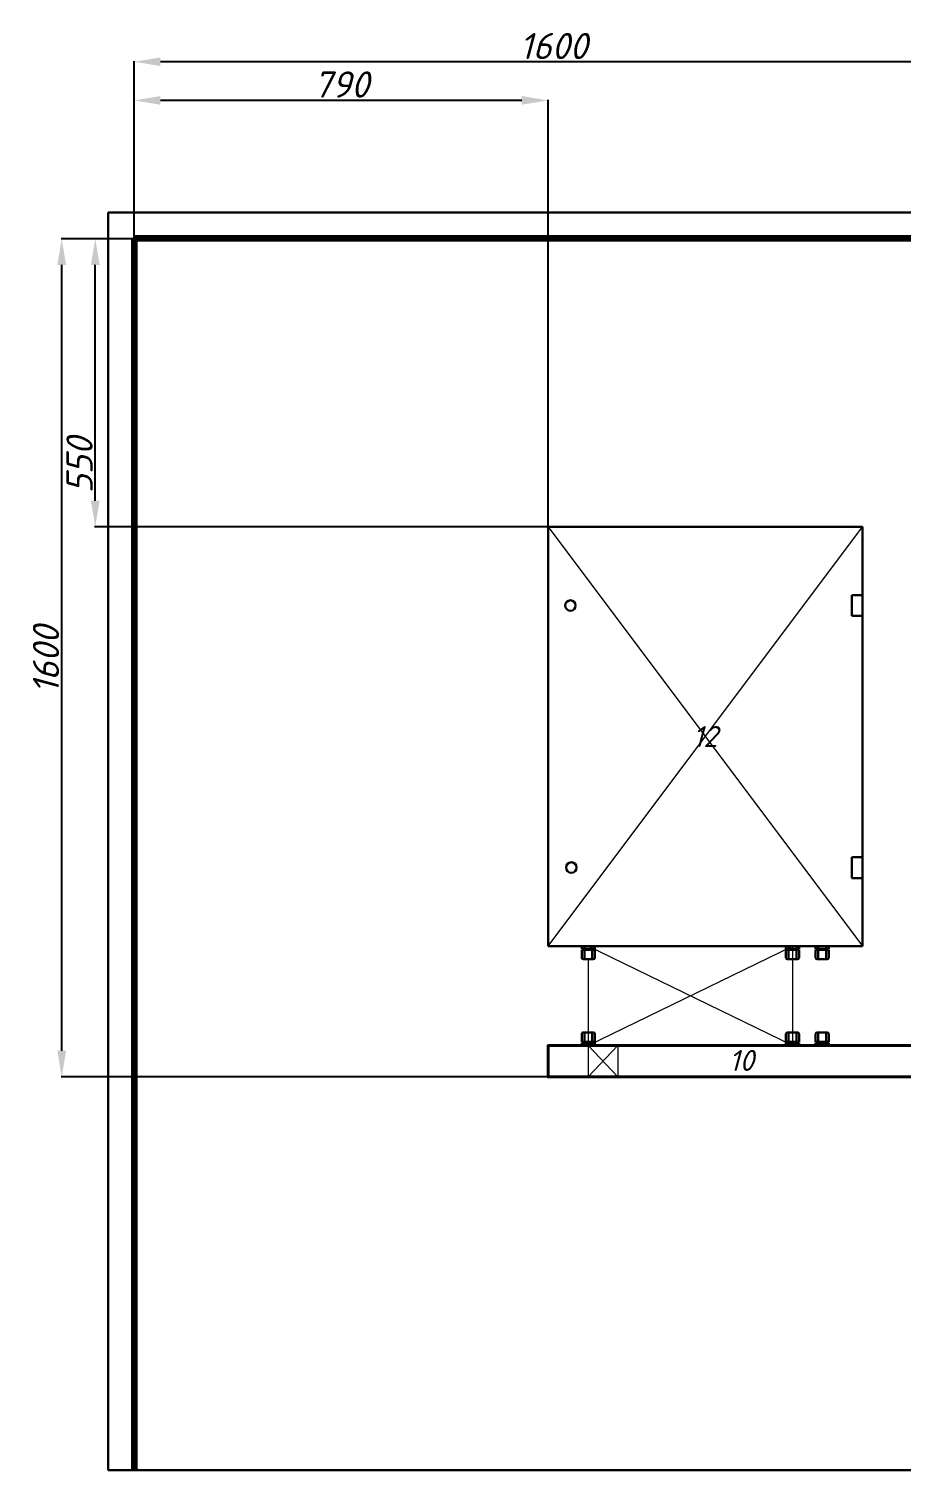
# Model space of a CAD drawing. Header units: millimetres. Extents: x 0 to 53000, y -591 to 24400.
# Drawn here: x 26980 to 28645, y 5154 to 7905 of the extents above; entities that cross this region are included whole.
import ezdxf

# ---------------------------------------------------------------- set-up
doc = ezdxf.new("R2010")
doc.units = ezdxf.units.MM
doc.layers.add('КК 60х40', color=7, linetype='Continuous', lineweight=40)
doc.layers.add('Основная', color=7, linetype='Continuous', lineweight=30)
doc.layers.add('Осевая', color=10, linetype='Continuous', lineweight=100, transparency=0.4)
doc.layers.add('Привязки', color=2, linetype='Continuous', lineweight=0, plot=False, transparency=0.8)
doc.layers.add('размеры', color=3, linetype='Continuous')
doc.styles.add('текст', font='isocpeui.ttf')
doc.dimstyles.new('Стиль размеров', dxfattribs={"dimtxt": 50, "dimasz": 50, "dimexe": 1.25, "dimexo": 1, "dimgap": 5, "dimtad": 1, "dimdec": 0, "dimtxsty": 'текст', "dimcen": 2.5, "dimadec": 0, "dimazin": 0, "dimtfac": 1, "dimtdec": 0, "dimtmove": 0, "dimatfit": 3, "dimfxl": 1, "dimarcsym": 0})

# ---------------------------------------------------------------- blocks, each defined once
blk = doc.blocks.new('*D308')
at = {"layer": 'Defpoints', "color": 0, "transparency": 16777216}
for p in [(27042.8, 7504.2), (27181.3, 7504.2), (28111.1, 5904.6)]:
    blk.add_point(p, dxfattribs=at)
at = {"layer": 'размеры', "color": 0, "lineweight": -2, "transparency": 16777216}
for p, q in [((27180.3, 7504.2), (27041.6, 7504.2)), ((27042.8, 5954.6), (27042.8, 7454.2)), ((28110.1, 5904.6), (27041.6, 5904.6))]:
    blk.add_line(p, q, dxfattribs=at)
at = {"layer": 'размеры', "color": 0, "transparency": 16777216}
for points in [[(27034.5, 7454.2), (27051.2, 7454.2), (27042.8, 7504.2)], [(27034.5, 5954.6), (27051.2, 5954.6), (27042.8, 5904.6)]]:
    blk.add_solid(points, dxfattribs=at)
at = {"layer": 'размеры', "color": 0, "transparency": 16777216, "insert": (27012.8, 6700.4), "char_height": 50, "attachment_point": 5, "rotation": 90, "style": 'текст'}
blk.add_mtext('1600', dxfattribs=at)
blk = doc.blocks.new('*D309')
at = {"layer": 'Defpoints', "color": 0, "transparency": 16777216}
for p in [(27106.8, 7504.2), (27181.3, 7504.2), (27970.9, 6954.2)]:
    blk.add_point(p, dxfattribs=at)
at = {"layer": 'размеры', "color": 0, "lineweight": -2, "transparency": 16777216}
for p, q in [((27180.3, 7504.2), (27105.6, 7504.2)), ((27106.8, 7004.2), (27106.8, 7454.2)), ((27969.9, 6954.2), (27105.6, 6954.2))]:
    blk.add_line(p, q, dxfattribs=at)
at = {"layer": 'размеры', "color": 0, "transparency": 16777216}
for points in [[(27098.5, 7454.2), (27115.2, 7454.2), (27106.8, 7504.2)], [(27098.5, 7004.2), (27115.2, 7004.2), (27106.8, 6954.2)]]:
    blk.add_solid(points, dxfattribs=at)
at = {"layer": 'размеры', "color": 0, "lineweight": -3, "transparency": 16777216, "insert": (27076.8, 7071.7), "char_height": 50, "attachment_point": 5, "rotation": 90, "style": 'текст'}
blk.add_mtext('550', dxfattribs=at)
blk = doc.blocks.new('*D311')
at = {"layer": 'Defpoints', "color": 0, "transparency": 16777216}
for p in [(27181.3, 7768.1), (27181.3, 7504.2), (27970.9, 6954.2)]:
    blk.add_point(p, dxfattribs=at)
at = {"layer": 'размеры', "color": 0, "lineweight": -2, "transparency": 16777216}
for p, q in [((27181.3, 7505.2), (27181.3, 7769.4)), ((27920.9, 7768.1), (27231.3, 7768.1)), ((27970.9, 6955.2), (27970.9, 7769.4))]:
    blk.add_line(p, q, dxfattribs=at)
at = {"layer": 'размеры', "color": 0, "transparency": 16777216}
for points in [[(27231.3, 7776.4), (27231.3, 7759.8), (27181.3, 7768.1)], [(27920.9, 7776.4), (27920.9, 7759.8), (27970.9, 7768.1)]]:
    blk.add_solid(points, dxfattribs=at)
at = {"layer": 'размеры', "color": 0, "lineweight": -3, "transparency": 16777216, "insert": (27576.1, 7798.4), "char_height": 50, "attachment_point": 5, "style": 'текст'}
blk.add_mtext('790', dxfattribs=at)
blk = doc.blocks.new('Сальник')
at = {"layer": 'Основная'}
for p, q in [((-12.5, 0), (-12.5, -5)), ((-12.5, 0), (12.5, 0)), ((-7.5, 0), (-7.5, -5)), ((7.5, -5), (7.5, 0)), ((12.5, -5), (12.5, 0)), ((12.5, -5), (-12.5, -5)), ((12.5, -7), (-12.5, -7)), ((-12.5, -7), (-12.5, -22)), ((-10.5, -5), (-10.5, -7)), ((-9.5, -25), (9.5, -25)), ((-7.5, -7), (-7.5, -25)), ((7.5, -25), (7.5, -7)), ((10.5, -7), (10.5, -5)), ((12.5, -22), (12.5, -7))]:
    blk.add_line(p, q, dxfattribs=at)
for centre, start, end in [((-9.5, -22), 180, 270), ((9.5, -22), 270, 0)]:
    blk.add_arc(centre, 3, start, end, dxfattribs=at)
blk = doc.blocks.new('*D290')
at = {"layer": 'Defpoints', "color": 0, "transparency": 16777216}
for p in [(27181.3, 7841.8), (28781.3, 7554.2), (27181.3, 7504.2)]:
    blk.add_point(p, dxfattribs=at)
at = {"layer": 'размеры', "color": 0, "lineweight": -2, "transparency": 16777216}
for p, q in [((27181.3, 7505.2), (27181.3, 7843.1)), ((28731.3, 7841.8), (27231.3, 7841.8)), ((28781.3, 7555.2), (28781.3, 7843.1))]:
    blk.add_line(p, q, dxfattribs=at)
at = {"layer": 'размеры', "color": 0, "transparency": 16777216}
for points in [[(27231.3, 7850.1), (27231.3, 7833.5), (27181.3, 7841.8)], [(28731.3, 7850.1), (28731.3, 7833.5), (28781.3, 7841.8)]]:
    blk.add_solid(points, dxfattribs=at)
at = {"layer": 'размеры', "color": 0, "transparency": 16777216, "insert": (27981.3, 7871.8), "char_height": 50, "attachment_point": 5, "style": 'текст'}
blk.add_mtext('1600', dxfattribs=at)
blk = doc.blocks.new('*D315')
at = {"layer": 'Defpoints', "color": 0, "transparency": 16777216}
for p in [(29141.8, 6081.1), (29025.2, 6073.3), (27970.9, 5964.6), (29025.2, 5964.6), (29083.2, 5964.6)]:
    blk.add_point(p, dxfattribs=at)
at = {"layer": 'размеры', "color": 0, "lineweight": -2, "transparency": 16777216}
blk.add_arc((29025.2, 5964.6), 108.8, 71.5743, 153.4257, dxfattribs=at)
at = {"layer": 'размеры', "color": 0, "transparency": 16777216}
for points in [[(29063.9, 6074.8), (29055.2, 6060.7), (29102.1, 6041.5)], [(28936, 6011.3), (28919.8, 6015.1), (28916.4, 5964.6)]]:
    blk.add_solid(points, dxfattribs=at)
at = {"layer": 'размеры', "color": 0, "transparency": 16777216, "insert": (28972.1, 6092.8), "char_height": 50, "attachment_point": 5, "rotation": 22.5, "style": 'текст'}
blk.add_mtext('135°', dxfattribs=at)

msp = doc.modelspace()

# ---------------------------------------------------------------- linework, layer by layer
at = {"layer": 'КК 60х40'}
msp.add_lwpolyline([(29083.17616, 5964.5567), (30111.08292, 5964.5567), (30111.08292, 5904.5567), (27970.93183, 5904.5567), (27970.93183, 5964.5567), (29083.17616, 5964.5567)], dxfattribs=at)
at = {"layer": 'Осевая'}
for p, q in [((30381.26523, 7504.22808), (27181.26523, 7504.22808)), ((27181.26523, 7504.22808), (27181.26523, 5154.22808))]:
    msp.add_line(p, q, dxfattribs=at)
at = {"layer": 'Основная'}
for p, q in [((27181.26523, 7554.22808), (27131.26523, 7554.22808)), ((27131.26523, 7554.22808), (27131.26523, 5154.22808)), ((28831.26523, 7554.22808), (27181.26523, 7554.22808)), ((27970.93183, 6954.18691), (28570.93183, 6954.18691)), ((27970.93183, 6954.18691), (27970.93183, 6154.18691)), ((28570.93183, 6954.18691), (28570.93183, 6154.18691)), ((28550.93183, 6824.18691), (28570.93183, 6824.18691)), ((28550.93183, 6824.18691), (28550.93183, 6784.18691)), ((28550.93183, 6784.18691), (28570.93183, 6784.18691)), ((28550.93183, 6324.18691), (28570.93183, 6324.18691)), ((28550.93183, 6324.18691), (28550.93183, 6284.18691)), ((28550.93183, 6284.18691), (28570.93183, 6284.18691)), ((27970.93183, 6154.18691), (28570.93183, 6154.18691)), ((27131.26523, 5154.22808), (27181.26523, 5154.22808)), ((30381.26523, 5154.22808), (27181.26523, 5154.22808))]:
    msp.add_line(p, q, dxfattribs=at)
for centre in [(28013.64853, 6804.18691), (28015.45136, 6304.18691)]:
    msp.add_circle(centre, 10, dxfattribs=at)
at = {"layer": 'Привязки'}
for p, q in [((27970.93183, 6154.18691), (28570.93183, 6954.18691)), ((27970.93183, 6954.18691), (28570.93183, 6154.18691)), ((28047.83142, 5964.5567), (28437.43745, 6154.18691)), ((28437.43745, 5964.5567), (28047.83142, 6154.18691)), ((28437.43745, 6154.18691), (28437.43745, 5964.5567)), ((28047.83142, 6129.18691), (28047.83142, 5964.5567)), ((28047.83142, 5964.5567), (28047.83142, 5904.5567)), ((28047.83142, 5904.5567), (28104.42621, 5964.5567)), ((28047.83142, 5964.5567), (28104.42621, 5904.5567)), ((28104.42621, 5964.5567), (28104.42621, 5904.5567))]:
    msp.add_line(p, q, dxfattribs=at)

# ---------------------------------------------------------------- block references
at = {"layer": 'Основная', "xscale": -1}
msp.add_blockref('Сальник', (28047.83142, 6154.18691), dxfattribs=at)
at = {"layer": 'Основная'}
for p in [(28437.43745, 6154.18691), (28437.43745, 6154.18691), (28494.03223, 6154.18691), (28494.03223, 6154.18691)]:
    msp.add_blockref('Сальник', p, dxfattribs=at)
at = {"layer": 'Основная', "rotation": 180}
msp.add_blockref('Сальник', (28047.83142, 5964.5567), dxfattribs=at)
at = {"layer": 'Основная', "xscale": -1, "rotation": 180}
for p in [(28437.43745, 5964.5567), (28437.43745, 5964.5567), (28494.03223, 5964.5567), (28494.03223, 5964.5567)]:
    msp.add_blockref('Сальник', p, dxfattribs=at)

# ---------------------------------------------------------------- texts
at = {"layer": 'Основная', "char_height": 40, "width": 25.5596786, "style": 'текст'}
for s, insert, attachment_point in [('12', (28270.93183, 6554.18691), 5), ('10', (28340.13629, 5956.07462), 2)]:
    msp.add_mtext(s, dxfattribs=dict(at, insert=insert, attachment_point=attachment_point))

# ---------------------------------------------------------------- dimensions: what is measured, and where the dimension line sits
at = {"layer": 'размеры'}
dim = msp.add_linear_dim(base=(27181.26523, 7841.81281), p1=(28781.26523, 7554.22808), p2=(27181.26523, 7504.22808), dimstyle='Стиль размеров', dxfattribs=at)
dim.commit()
dim.dimension.update_dxf_attribs({"geometry": '*D290', "text_midpoint": (27981.26523, 7871.81281)})
at = {"layer": 'размеры', "lineweight": -3}
dim = msp.add_linear_dim(base=(27181.26523, 7768.10267), p1=(27970.93183, 6954.18691), p2=(27181.26523, 7504.22808), dimstyle='Стиль размеров', dxfattribs=at)
dim.commit()
dim.dimension.update_dxf_attribs({"geometry": '*D311', "text_midpoint": (27576.09853, 7768.10267), "dimtype": 160})
at = {"layer": 'размеры'}
dim = msp.add_linear_dim(base=(27042.83552, 7504.22808), p1=(28111.08292, 5904.5567), p2=(27181.26523, 7504.22808), angle=90, dimstyle='Стиль размеров', dxfattribs=at)
dim.commit()
dim.dimension.update_dxf_attribs({"geometry": '*D308', "text_midpoint": (27042.83552, 6700.39239), "dimtype": 160})
at = {"layer": 'размеры', "lineweight": -3}
dim = msp.add_linear_dim(base=(27106.83552, 7504.22808), p1=(27970.93183, 6954.18691), p2=(27181.26523, 7504.22808), angle=90, dimstyle='Стиль размеров', dxfattribs=at)
dim.commit()
dim.dimension.update_dxf_attribs({"geometry": '*D309', "text_midpoint": (27106.83552, 7071.70387), "dimtype": 160})
at = {"layer": 'размеры'}
dim = msp.add_angular_dim_2l(base=(29025.18627, 6073.33207), line1=((27970.93183, 5964.5567), (29083.17616, 5964.5567)), line2=((29025.18627, 5964.5567), (29141.75481, 6081.12524)), dimstyle='Стиль размеров', dxfattribs=at)
dim.commit()
dim.dimension.update_dxf_attribs({"geometry": '*D315', "text_midpoint": (28972.07923, 6092.76843)})

doc.saveas('drawing.dxf')
